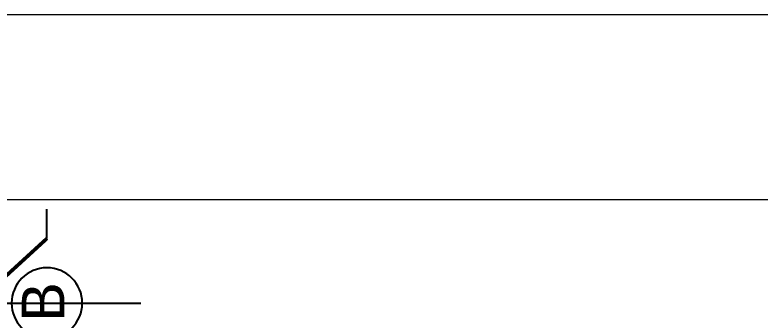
# Model space of a CAD drawing. Extents: x 285329 to 658348, y -83126 to -16980.
# Drawn here: x 359545 to 360400, y -38959 to -38609 of the extents above; entities that cross this region are included whole.
import ezdxf

# ---------------------------------------------------------------- set-up
doc = ezdxf.new("R2010")
doc.units = 0
for name, color, linetype in [('COLUMN', 5, 'CONTINUOUS'), ('DIM', 3, 'CONTINUOUS'), ('WALL', 7, 'CONTINUOUS'), ('WALL1', 2, 'CONTINUOUS')]:
    doc.layers.add(name, color=color, linetype=linetype)
doc.layers.add('VIS', color=8, linetype='CONTINUOUS', lineweight=18)
doc.styles.get("Standard").update_dxf_attribs({"font": 'sanss___.ttf', "height": 15})

# ---------------------------------------------------------------- blocks, each defined once
blk = doc.blocks.new('sec')
at = {"layer": 'WALL'}
for p, q in [((0, 105.9), (0, 319.4)), ((0, 105.9), (-115.7, 0)), ((-115.7, 0), (153.7, 0)), ((0, -105.9), (0, -153.8))]:
    blk.add_line(p, q, dxfattribs=at)
at = {"layer": 'WALL', "const_width": 6}
for points in [[(0, 105.9), (-115.7, 0), (-201.5, 0)], [(0, -105.9), (-115.7, 0)]]:
    blk.add_lwpolyline(points, dxfattribs=at)
at = {"layer": 'WALL'}
blk.add_circle((0, 0), 57.9, dxfattribs=at)

msp = doc.modelspace()

# ---------------------------------------------------------------- linework, layer by layer
at = {"layer": 'COLUMN', "linetype": 'Continuous', "lineweight": 5}
msp.add_lwpolyline([(361056.47, -38820.19), (361056.47, -43020.19), (358106.47, -43020.19), (358106.47, -38820.19)], close=True, dxfattribs=at)
at = {"layer": 'VIS', "linetype": 'Continuous', "lineweight": 5}
msp.add_line((361056.47, -38608.69), (326417.03, -38608.69), dxfattribs=at)

# ---------------------------------------------------------------- block references
at = {"layer": 'WALL1', "xscale": -0.7000000000116418, "yscale": 0.7000000000116418, "zscale": 0.7, "rotation": 180}
msp.add_blockref('sec', (359581.47, -38939.19), dxfattribs=at)

# ---------------------------------------------------------------- texts
at = {"layer": 'DIM', "insert": (359552.57, -38960.74), "char_height": 49, "width": 359.605, "attachment_point": 1, "rotation": 90}
msp.add_mtext('B', dxfattribs=at)

doc.saveas('drawing.dxf')
